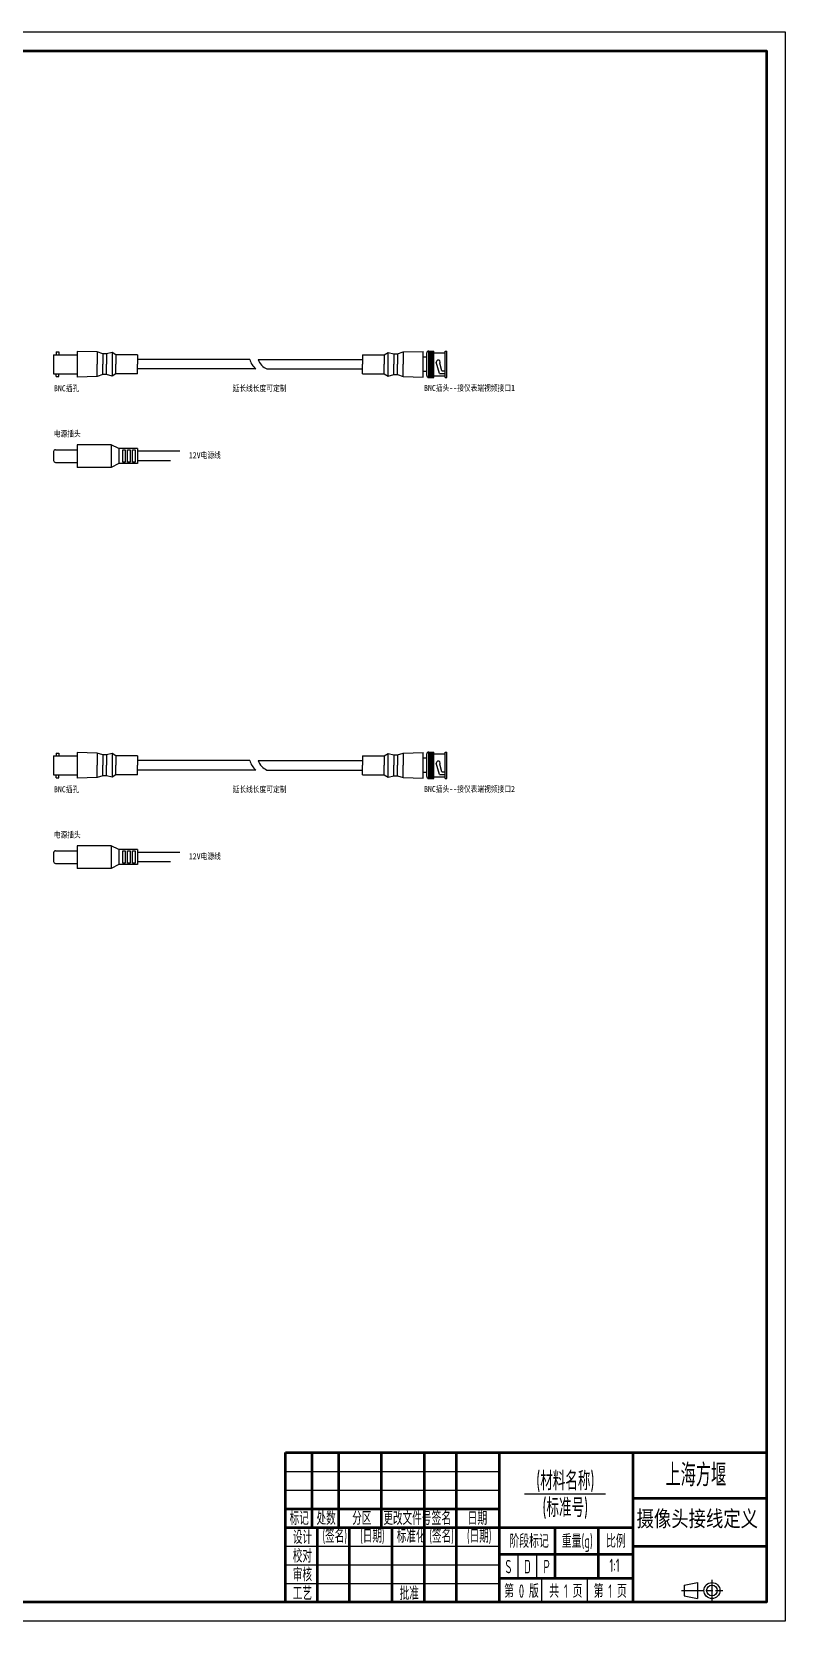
# Model space of a CAD drawing. Header units: millimetres. Extents: x 892 to 2081, y 1119 to 1960.
# Drawn here: x 1682 to 2081, y 1119 to 1960 of the extents above; entities that cross this region are included whole.
import ezdxf

# ---------------------------------------------------------------- set-up
doc = ezdxf.new("R2010")
doc.units = ezdxf.units.MM
doc.header["$LTSCALE"] = 10
doc.linetypes.add('ACAD_ISO08W100', pattern=[36, 24, -3, 6, -3])
doc.layers.add('02C', color=92, linetype='Continuous')
doc.layers.add('细实线', color=3, linetype='Continuous')
for name, color, linetype, lineweight in [('文字标注', 3, 'Continuous', 25), ('粗实线', 7, 'Continuous', 50), ('细点画线', 1, 'ACAD_ISO08W100', 25)]:
    doc.layers.add(name, color=color, linetype=linetype, lineweight=lineweight)
doc.styles.add('PC_TEXTSTYLE', font='isocp.shx', dxfattribs={"width": 0.8, "bigfont": 'hzfs.shx'})
doc.styles.add('SGW', font='gbenor.shx', dxfattribs={"width": 0.6, "bigfont": 'hztxt.shx'})

msp = doc.modelspace()

# ---------------------------------------------------------------- linework, layer by layer
for p, q in [((1705.99, 1791.36), (1705.99, 1777.77)), ((1716.55, 1791.06), (1705.99, 1791.36)), ((1878.61, 1791.06), (1889.17, 1791.36)), ((1889.17, 1777.77), (1889.17, 1791.36)), ((1892.11, 1791.56), (1894.81, 1791.56)), ((1892.11, 1777.56), (1892.11, 1791.56)), ((1894.1, 1777.56), (1894.1, 1791.56)), ((1894.81, 1777.56), (1894.81, 1791.56)), ((1900.79, 1777.56), (1900.79, 1791.56)), ((1900.79, 1791.56), (1901.63, 1791.56)), ((1901.63, 1777.56), (1901.63, 1791.56)), ((1693.53, 1789.49), (1693.53, 1779.58)), ((1693.53, 1789.49), (1705.99, 1789.49)), ((1694.85, 1791.07), (1696.35, 1791.07)), ((1694.85, 1791.07), (1694.85, 1789.49)), ((1696.35, 1791.07), (1696.35, 1789.49)), ((1716.55, 1791.06), (1716.55, 1784.56)), ((1719.55, 1790.06), (1716.55, 1791.06)), ((1716.55, 1778.06), (1716.55, 1784.56)), ((1719.55, 1790.06), (1719.55, 1784.56)), ((1721.55, 1790.06), (1719.55, 1790.06)), ((1719.55, 1779.06), (1719.55, 1784.56)), ((1724.55, 1790.81), (1721.55, 1790.06)), ((1721.55, 1790.06), (1721.55, 1784.56)), ((1721.55, 1779.06), (1721.55, 1784.56)), ((1726.55, 1789.56), (1724.55, 1790.81)), ((1724.55, 1790.81), (1724.55, 1778.31)), ((1726.55, 1789.56), (1726.55, 1784.56)), ((1738.05, 1789.56), (1726.55, 1789.56)), ((1726.55, 1779.56), (1726.55, 1784.56)), ((1738.05, 1789.56), (1738.05, 1784.56)), ((1797.38, 1787.06), (1738.05, 1787.06)), ((1738.05, 1779.56), (1738.05, 1784.56)), ((1801.92, 1787.06), (1857.11, 1787.06)), ((1857.11, 1789.56), (1857.11, 1784.56)), ((1857.11, 1789.56), (1868.61, 1789.56)), ((1857.11, 1779.56), (1857.11, 1784.56)), ((1868.61, 1789.56), (1870.61, 1790.81)), ((1868.61, 1789.56), (1868.61, 1784.56)), ((1868.61, 1779.56), (1868.61, 1784.56)), ((1870.61, 1790.81), (1873.61, 1790.06)), ((1870.61, 1778.31), (1870.61, 1790.81)), ((1873.61, 1790.06), (1873.61, 1784.56)), ((1873.61, 1790.06), (1875.61, 1790.06)), ((1873.61, 1779.06), (1873.61, 1784.56)), ((1875.61, 1790.06), (1878.61, 1791.06)), ((1875.61, 1790.06), (1875.61, 1784.56)), ((1875.61, 1779.06), (1875.61, 1784.56)), ((1878.61, 1791.06), (1878.61, 1784.56)), ((1878.61, 1778.06), (1878.61, 1784.56)), ((1891.11, 1788.39), (1889.17, 1788.39)), ((1891.11, 1778.56), (1891.11, 1790.56)), ((1892.11, 1791.15), (1894.1, 1791.15)), ((1892.11, 1790.6), (1894.1, 1790.6)), ((1892.11, 1790.04), (1894.1, 1790.04)), ((1892.11, 1789.49), (1894.1, 1789.49)), ((1892.11, 1788.94), (1894.1, 1788.94)), ((1892.11, 1788.39), (1894.1, 1788.39)), ((1892.11, 1787.84), (1894.1, 1787.84)), ((1892.11, 1787.29), (1894.1, 1787.29)), ((1892.11, 1786.74), (1894.1, 1786.74)), ((1892.11, 1786.19), (1894.1, 1786.19)), ((1892.11, 1785.64), (1894.1, 1785.64)), ((1892.11, 1785.09), (1894.1, 1785.09)), ((1892.11, 1784.54), (1894.1, 1784.54)), ((1892.11, 1783.99), (1894.1, 1783.99)), ((1892.11, 1783.44), (1894.1, 1783.44)), ((1894.81, 1790.6), (1900.79, 1790.6)), ((1897.8, 1779.76), (1896.12, 1785.73)), ((1899.12, 1781.05), (1897.98, 1785.09)), ((1693.53, 1779.58), (1705.99, 1779.58)), ((1694.85, 1778.01), (1694.85, 1779.58)), ((1694.85, 1778.01), (1696.35, 1778.01)), ((1696.35, 1778.01), (1696.35, 1779.58)), ((1716.55, 1778.06), (1705.99, 1777.77)), ((1719.55, 1779.06), (1716.55, 1778.06)), ((1721.55, 1779.06), (1719.55, 1779.06)), ((1724.55, 1778.31), (1721.55, 1779.06)), ((1726.55, 1779.56), (1724.55, 1778.31)), ((1738.05, 1779.56), (1726.55, 1779.56)), ((1800.57, 1782.06), (1738.05, 1782.06)), ((1806.5, 1782.06), (1857.11, 1782.06)), ((1857.11, 1779.56), (1868.61, 1779.56)), ((1868.61, 1779.56), (1870.61, 1778.31)), ((1870.61, 1778.31), (1873.61, 1779.06)), ((1873.61, 1779.06), (1875.61, 1779.06)), ((1875.61, 1779.06), (1878.61, 1778.06)), ((1878.61, 1778.06), (1889.17, 1777.77)), ((1891.11, 1780.69), (1889.17, 1780.69)), ((1892.11, 1782.89), (1894.1, 1782.89)), ((1892.11, 1782.34), (1894.1, 1782.34)), ((1892.11, 1781.79), (1894.1, 1781.79)), ((1892.11, 1781.24), (1894.1, 1781.24)), ((1892.11, 1780.69), (1894.1, 1780.69)), ((1892.11, 1780.14), (1894.1, 1780.14)), ((1892.11, 1779.58), (1894.1, 1779.58)), ((1892.11, 1779.03), (1894.1, 1779.03)), ((1892.11, 1778.48), (1894.1, 1778.48)), ((1892.11, 1777.93), (1894.1, 1777.93)), ((1892.11, 1777.56), (1894.81, 1777.56)), ((1894.1, 1777.93), (1893.32, 1777.93)), ((1894.81, 1778.48), (1900.79, 1778.48)), ((1897.8, 1779.76), (1900.79, 1779.76)), ((1899.12, 1781.05), (1900.79, 1781.05)), ((1900.79, 1777.56), (1901.63, 1777.56)), ((1724.03, 1742), (1706.03, 1742)), ((1706.03, 1742), (1706.03, 1730)), ((1728.03, 1740), (1724.03, 1742)), ((1724.03, 1742), (1724.03, 1730)), ((1693.53, 1738.34), (1693.53, 1733.66)), ((1694.53, 1739.34), (1706.03, 1739.34)), ((1694.53, 1732.66), (1706.03, 1732.66)), ((1738.03, 1740), (1728.03, 1740)), ((1728.03, 1740), (1728.03, 1732)), ((1738.03, 1740), (1738.03, 1732)), ((1760.37, 1738.5), (1738.03, 1738.5)), ((1755.37, 1733.5), (1738.03, 1733.5)), ((1724.03, 1730), (1706.03, 1730)), ((1728.03, 1732), (1724.03, 1730)), ((1738.03, 1732), (1728.03, 1732)), ((1693.53, 1577.29), (1693.53, 1567.38)), ((1693.53, 1577.29), (1705.99, 1577.29)), ((1694.85, 1578.86), (1696.35, 1578.86)), ((1694.85, 1578.86), (1694.85, 1577.29)), ((1696.35, 1578.86), (1696.35, 1577.29)), ((1705.99, 1579.15), (1705.99, 1565.56)), ((1716.55, 1578.86), (1705.99, 1579.15)), ((1716.55, 1578.86), (1716.55, 1572.36)), ((1719.55, 1577.86), (1716.55, 1578.86)), ((1719.55, 1577.86), (1719.55, 1572.36)), ((1721.55, 1577.86), (1719.55, 1577.86)), ((1724.55, 1578.61), (1721.55, 1577.86)), ((1721.55, 1577.86), (1721.55, 1572.36)), ((1726.55, 1577.36), (1724.55, 1578.61)), ((1724.55, 1578.61), (1724.55, 1566.11)), ((1726.55, 1577.36), (1726.55, 1572.36)), ((1738.05, 1577.36), (1726.55, 1577.36)), ((1738.05, 1577.36), (1738.05, 1572.36)), ((1797.38, 1574.86), (1738.05, 1574.86)), ((1801.92, 1574.86), (1857.11, 1574.86)), ((1857.11, 1577.36), (1857.11, 1572.36)), ((1857.11, 1577.36), (1868.61, 1577.36)), ((1868.61, 1577.36), (1870.61, 1578.61)), ((1868.61, 1577.36), (1868.61, 1572.36)), ((1870.61, 1578.61), (1873.61, 1577.86)), ((1870.61, 1566.11), (1870.61, 1578.61)), ((1873.61, 1577.86), (1873.61, 1572.36)), ((1873.61, 1577.86), (1875.61, 1577.86)), ((1875.61, 1577.86), (1878.61, 1578.86)), ((1875.61, 1577.86), (1875.61, 1572.36)), ((1878.61, 1578.86), (1889.17, 1579.15)), ((1878.61, 1578.86), (1878.61, 1572.36)), ((1889.17, 1565.56), (1889.17, 1579.15)), ((1891.11, 1576.19), (1889.17, 1576.19)), ((1891.11, 1566.36), (1891.11, 1578.36)), ((1892.11, 1579.36), (1894.81, 1579.36)), ((1892.11, 1565.36), (1892.11, 1579.36)), ((1892.11, 1578.94), (1894.1, 1578.94)), ((1892.11, 1578.39), (1894.1, 1578.39)), ((1892.11, 1577.84), (1894.1, 1577.84)), ((1892.11, 1577.29), (1894.1, 1577.29)), ((1892.11, 1576.74), (1894.1, 1576.74)), ((1892.11, 1576.19), (1894.1, 1576.19)), ((1892.11, 1575.64), (1894.1, 1575.64)), ((1892.11, 1575.09), (1894.1, 1575.09)), ((1892.11, 1574.54), (1894.1, 1574.54)), ((1892.11, 1573.99), (1894.1, 1573.99)), ((1892.11, 1573.44), (1894.1, 1573.44)), ((1892.11, 1572.88), (1894.1, 1572.88)), ((1894.1, 1565.36), (1894.1, 1579.36)), ((1894.81, 1565.36), (1894.81, 1579.36)), ((1894.81, 1578.39), (1900.79, 1578.39)), ((1897.8, 1567.55), (1896.12, 1573.53)), ((1899.12, 1568.85), (1897.98, 1572.88)), ((1900.79, 1565.36), (1900.79, 1579.36)), ((1900.79, 1579.36), (1901.63, 1579.36)), ((1901.63, 1565.36), (1901.63, 1579.36)), ((1693.53, 1567.38), (1705.99, 1567.38)), ((1694.85, 1565.81), (1694.85, 1567.38)), ((1694.85, 1565.81), (1696.35, 1565.81)), ((1696.35, 1565.81), (1696.35, 1567.38)), ((1716.55, 1565.86), (1705.99, 1565.56)), ((1716.55, 1565.86), (1716.55, 1572.36)), ((1719.55, 1566.86), (1716.55, 1565.86)), ((1719.55, 1566.86), (1719.55, 1572.36)), ((1721.55, 1566.86), (1719.55, 1566.86)), ((1721.55, 1566.86), (1721.55, 1572.36)), ((1724.55, 1566.11), (1721.55, 1566.86)), ((1726.55, 1567.36), (1724.55, 1566.11)), ((1726.55, 1567.36), (1726.55, 1572.36)), ((1738.05, 1567.36), (1726.55, 1567.36)), ((1738.05, 1567.36), (1738.05, 1572.36)), ((1800.57, 1569.86), (1738.05, 1569.86)), ((1806.5, 1569.86), (1857.11, 1569.86)), ((1857.11, 1567.36), (1857.11, 1572.36)), ((1857.11, 1567.36), (1868.61, 1567.36)), ((1868.61, 1567.36), (1868.61, 1572.36)), ((1868.61, 1567.36), (1870.61, 1566.11)), ((1870.61, 1566.11), (1873.61, 1566.86)), ((1873.61, 1566.86), (1873.61, 1572.36)), ((1873.61, 1566.86), (1875.61, 1566.86)), ((1875.61, 1566.86), (1875.61, 1572.36)), ((1875.61, 1566.86), (1878.61, 1565.86)), ((1878.61, 1565.86), (1878.61, 1572.36)), ((1878.61, 1565.86), (1889.17, 1565.56)), ((1891.11, 1568.48), (1889.17, 1568.48)), ((1892.11, 1572.33), (1894.1, 1572.33)), ((1892.11, 1571.78), (1894.1, 1571.78)), ((1892.11, 1571.23), (1894.1, 1571.23)), ((1892.11, 1570.68), (1894.1, 1570.68)), ((1892.11, 1570.13), (1894.1, 1570.13)), ((1892.11, 1569.58), (1894.1, 1569.58)), ((1892.11, 1569.03), (1894.1, 1569.03)), ((1892.11, 1568.48), (1894.1, 1568.48)), ((1892.11, 1567.93), (1894.1, 1567.93)), ((1892.11, 1567.38), (1894.1, 1567.38)), ((1892.11, 1566.83), (1894.1, 1566.83)), ((1892.11, 1566.28), (1894.1, 1566.28)), ((1892.11, 1565.73), (1894.1, 1565.73)), ((1892.11, 1565.36), (1894.81, 1565.36)), ((1894.1, 1565.73), (1893.32, 1565.73)), ((1894.81, 1566.28), (1900.79, 1566.28)), ((1897.8, 1567.55), (1900.79, 1567.55)), ((1899.12, 1568.85), (1900.79, 1568.85)), ((1900.79, 1565.36), (1901.63, 1565.36)), ((1693.53, 1526.13), (1693.53, 1521.45)), ((1694.53, 1527.13), (1706.03, 1527.13)), ((1724.03, 1529.79), (1706.03, 1529.79)), ((1706.03, 1529.79), (1706.03, 1517.79)), ((1728.03, 1527.79), (1724.03, 1529.79)), ((1724.03, 1529.79), (1724.03, 1517.79)), ((1738.03, 1527.79), (1728.03, 1527.79)), ((1728.03, 1527.79), (1728.03, 1519.79)), ((1738.03, 1527.79), (1738.03, 1519.79)), ((1760.37, 1526.29), (1738.03, 1526.29)), ((1694.53, 1520.45), (1706.03, 1520.45)), ((1724.03, 1517.79), (1706.03, 1517.79)), ((1728.03, 1519.79), (1724.03, 1517.79)), ((1738.03, 1519.79), (1728.03, 1519.79)), ((1755.37, 1521.29), (1738.03, 1521.29))]:
    msp.add_line(p, q)
for points in [[(1731.44, 1739.27), (1731.44, 1732.75), (1730.13, 1732.75), (1730.13, 1739.27)], [(1734.07, 1739.26), (1734.07, 1732.74), (1732.76, 1732.74), (1732.76, 1739.26)], [(1736.71, 1739.25), (1736.71, 1732.72), (1735.4, 1732.72), (1735.4, 1739.25)], [(1731.44, 1527.07), (1731.44, 1520.55), (1730.13, 1520.55), (1730.13, 1527.07)], [(1734.07, 1527.05), (1734.07, 1520.53), (1732.76, 1520.53), (1732.76, 1527.05)], [(1736.71, 1527.04), (1736.71, 1520.52), (1735.4, 1520.52), (1735.4, 1527.04)]]:
    msp.add_lwpolyline(points, close=True)
for centre, radius, start, end in [((1892.11, 1790.56), 1, 90, 180), ((1807.35, 1789.9), 10.37, 195.90374, 229.12717), ((1809.51, 1789.42), 7.94, 197.23385, 247.76628), ((1897.16, 1785.73), 1.04, 321.97571, 180), ((1892.11, 1778.56), 1, 180, 270), ((1694.53, 1738.34), 1, 90, 180), ((1694.53, 1733.66), 1, 180, 270), ((1807.35, 1577.7), 10.37, 195.90374, 229.12717), ((1809.51, 1577.21), 7.94, 197.23385, 247.76628), ((1892.11, 1578.36), 1, 90, 180), ((1897.16, 1573.53), 1.04, 321.97571, 180), ((1892.11, 1566.36), 1, 180, 270), ((1694.53, 1526.13), 1, 90, 180), ((1694.53, 1521.45), 1, 180, 270)]:
    msp.add_arc(centre, radius, start, end)
at = {"layer": '文字标注'}
for p, q in [((2027.38, 1138.54), (2034.45, 1139.96)), ((2027.38, 1138.54), (2027.38, 1132.89)), ((2034.45, 1139.96), (2034.45, 1131.47)), ((2027.38, 1132.89), (2034.45, 1131.47))]:
    msp.add_line(p, q, dxfattribs=at)
for radius in [4.24, 2.83]:
    msp.add_circle((2042.04, 1135.71), radius, dxfattribs=at)
at = {"layer": '粗实线'}
for p, q in [((1830.43, 1169.08), (1830.43, 1208.67)), ((1844.57, 1169.08), (1844.57, 1208.67)), ((1867.19, 1169.08), (1867.19, 1208.67)), ((1889.82, 1129.48), (1889.82, 1208.67)), ((1906.78, 1129.48), (1906.78, 1208.67)), ((1929.41, 1208.67), (1929.41, 1129.48)), ((2000.11, 1208.67), (2000.11, 1129.48)), ((1816.29, 1178.97), (1929.41, 1178.97)), ((2000.11, 1184.63), (2070.81, 1184.63)), ((1816.29, 1169.08), (1929.41, 1169.08)), ((1833.26, 1129.48), (1833.26, 1169.08)), ((1850.22, 1129.48), (1850.22, 1169.08)), ((1872.85, 1129.48), (1872.85, 1169.08)), ((1929.41, 1169.08), (2000.11, 1169.08)), ((1959.1, 1142.21), (1959.1, 1169.08)), ((1981.73, 1169.08), (1981.73, 1142.21)), ((1929.41, 1154.94), (2000.11, 1154.94)), ((2000.11, 1159.18), (2070.81, 1159.18)), ((1929.41, 1142.21), (2000.11, 1142.21))]:
    msp.add_line(p, q, dxfattribs=at)
msp.add_lwpolyline([(916.81, 1950.48), (2070.81, 1950.48), (2070.81, 1129.48), (916.81, 1129.48)], dxfattribs=at)
msp.add_lwpolyline([(1816.29, 1208.67), (2070.81, 1208.67), (2070.81, 1129.48), (1816.29, 1129.48)], close=True, dxfattribs=at)
at = {"layer": '细实线'}
for p, q in [((1816.29, 1198.77), (1929.41, 1198.77)), ((1816.29, 1188.87), (1929.41, 1188.87)), ((1942.8, 1186.87), (1985.61, 1186.87)), ((1816.29, 1159.18), (1929.41, 1159.18)), ((1939.31, 1154.94), (1939.31, 1142.21)), ((1949.2, 1154.94), (1949.2, 1142.21)), ((1816.29, 1149.28), (1929.41, 1149.28)), ((1816.29, 1139.38), (1929.41, 1139.38)), ((1952.03, 1129.48), (1952.03, 1142.21)), ((1976.07, 1129.48), (1976.07, 1142.21))]:
    msp.add_line(p, q, dxfattribs=at)
msp.add_lwpolyline([(891.81, 1960.48), (2080.81, 1960.48), (2080.81, 1119.48), (891.81, 1119.48)], close=True, dxfattribs=at)
at = {"layer": '细点画线', "ltscale": 0.05}
for p, q in [((2025.97, 1135.71), (2047.7, 1135.71)), ((2042.04, 1141.37), (2042.04, 1130.06))]:
    msp.add_line(p, q, dxfattribs=at)

# ---------------------------------------------------------------- texts
at = {"attachment_point": 1, "style": 'PC_TEXTSTYLE'}
for s, insert, char_height in [('{\\fSimSun|b0|i0|c134|p2;BNC插孔}', (1693.77, 1773.47), 3.1841), ('{\\fSimSun|b0|i0|c134|p2;延长线长度可定制}', (1788.3, 1773.47), 3.1841), ('{\\fSimSun|b0|i0|c134|p2;电源插头}', (1693.63, 1749.42), 3.1841), ('{\\fSimSun|b0|i0|c134|p2;12V电源线}', (1765.15, 1738.04), 3.1841), ('{\\fSimSun|b0|i0|c134|p2;BNC插孔}', (1693.77, 1561.26), 3.1841), ('{\\fSimSun|b0|i0|c134|p2;延长线长度可定制}', (1788.3, 1561.26), 3.1841), ('{\\fSimSun|b0|i0|c134|p2;电源插头}', (1693.63, 1537.21), 3.1841), ('{\\fSimSun|b0|i0|c134|p2;12V电源线}', (1765.15, 1525.83), 3.1841), ('{\\fSimSun|b0|i0|c134|p2;\\C3;摄像头接线定义}', (2002.12, 1177.98), 8.4183)]:
    msp.add_mtext_dynamic_manual_height_columns(s, width=153.351, gutter_width=25, heights=[0], dxfattribs=dict(at, insert=insert, char_height=char_height))
at = {"layer": '02C', "char_height": 3.1841, "attachment_point": 1, "style": 'PC_TEXTSTYLE'}
for s, insert in [('{\\fSimSun|b0|i0|c134|p2;BNC插头--接仪表端视频接口1}', (1889.64, 1773.63)), ('{\\fSimSun|b0|i0|c134|p2;BNC插头--接仪表端视频接口2}', (1889.64, 1561.42))]:
    msp.add_mtext_dynamic_manual_height_columns(s, width=153.351, gutter_width=25, heights=[0], dxfattribs=dict(at, insert=insert))
at = {"layer": '文字标注', "style": 'SGW'}
for s, height, width, p in [('上海方堰', 12, 0.67, (2017.4, 1190.79)), ('(材料名称)', 9.898, 0.67, (1949.06, 1188.79)), ('标记', 7.07, 0.6, (1818.47, 1170.41)), ('处数', 7.07, 0.6, (1832.73, 1170.41)), ('分区', 7.07, 0.6, (1851.61, 1170.41)), ('更改文件号', 7.07, 0.6, (1868.1, 1170.41)), ('签名', 7.07, 0.67, (1893.61, 1170.41)), ('日期', 7.07, 0.67, (1912.67, 1170.41)), ('(标准号)', 9.898, 0.67, (1952.33, 1174.59)), ('设计', 7.07, 0.6, (1820.18, 1160.37)), ('(签名)', 7.07, 0.6, (1835.93, 1161.03)), ('(日期)', 7.07, 0.6, (1855.85, 1161.03)), ('标准化', 7.07, 0.6, (1875.17, 1161.03)), ('(签名)', 7.07, 0.6, (1892.49, 1161.03)), ('(日期)', 7.07, 0.6, (1912.41, 1161.03)), ('阶段标记', 7.07, 0.67, (1934.83, 1158.32)), ('重量(g)', 7.07, 0.67, (1962.55, 1158.32)), ('比例', 7.07, 0.67, (1985.98, 1158.32)), ('校对', 7.07, 0.6, (1820.18, 1150.48)), ('1:1', 7.07, 0.67, (1987.79, 1145.5)), ('审核', 7.07, 0.6, (1820.18, 1140.58)), ('S', 7.07, 0.67, (1932.74, 1144.84)), ('D', 7.07, 0.67, (1942.62, 1144.84)), ('P', 7.07, 0.67, (1952.87, 1144.84)), ('工艺', 7.07, 0.6, (1820.18, 1130.68)), ('批准', 7.07, 0.6, (1876.74, 1130.68)), ('第 0 版', 7.07, 0.67, (1932.05, 1131.88)), ('共 1 页', 7.07, 0.67, (1955.89, 1131.88)), ('第 1 页', 7.07, 0.67, (1979.4, 1131.88))]:
    msp.add_text(s, height=height, dxfattribs=dict(at, width=width)).set_placement(p)

doc.saveas('drawing.dxf')
